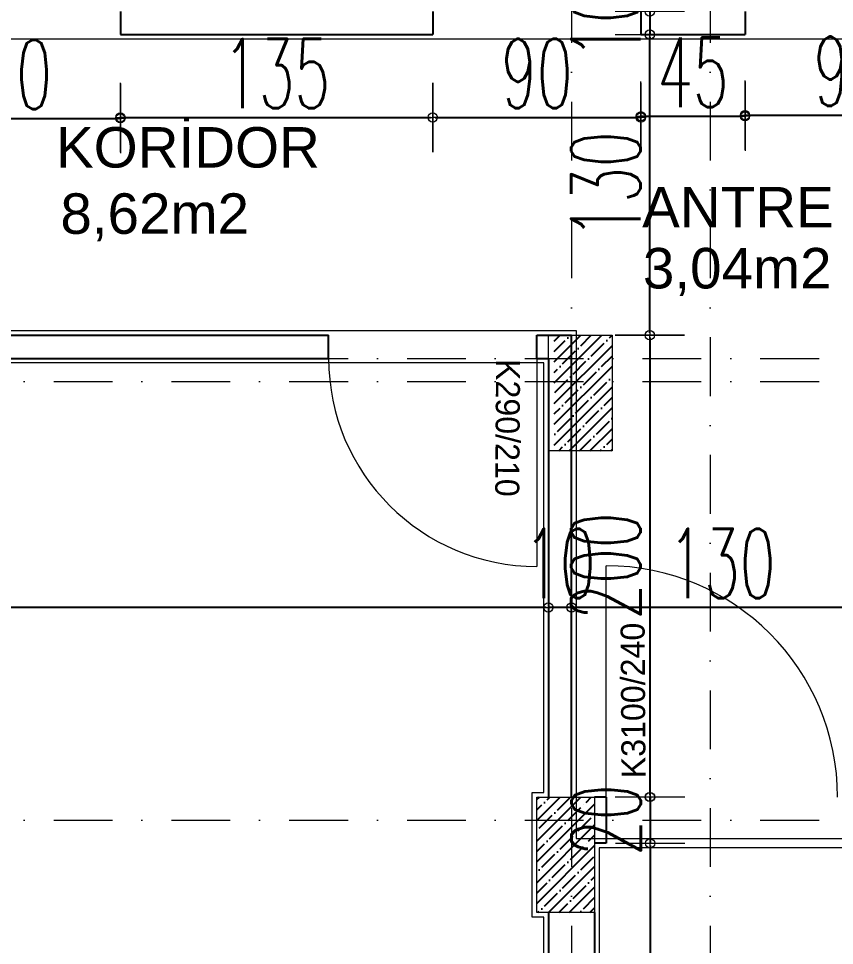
# Model space of a CAD drawing. Header units: millimetres. Extents: x -16104 to 67872, y -88009 to 12107.
# Drawn here: x 14995.7 to 15348.4, y -6313.7 to -5912.9 of the extents above; entities that cross this region are included whole.
import ezdxf

# ---------------------------------------------------------------- set-up
doc = ezdxf.new("R2010")
doc.units = ezdxf.units.MM
doc.linetypes.add('DASHDOTX2', pattern=[50.8, 25.4, -12.7, 0, -12.7])
doc.layers.get('0').update_dxf_attribs({"color": 241})
for name, color, linetype, lineweight in [('akslar', 144, 'Continuous', 20), ('duvar', 123, 'Continuous', 25), ('emsal&kolon', 1, 'Continuous', 5), ('kapı', 3, 'Continuous', 5), ('OLCU', 54, 'Continuous', 13), ('POZ', 36, 'Continuous', 18), ('SıVA', 40, 'Continuous', 9)]:
    doc.layers.add(name, color=color, linetype=linetype, lineweight=lineweight)
doc.styles.add('DIM', font='Txttw.shx', dxfattribs={"width": 0.6})
doc.styles.add('M2', font='stylu.ttf', dxfattribs={"height": 10})
doc.dimstyles.new('50', dxfattribs={"dimscale": 0, "dimtxt": 30, "dimasz": 1, "dimexe": 0, "dimexo": 2, "dimgap": 4, "dimtad": 1, "dimdec": 0, "dimzin": 0, "dimdsep": 46, "dimtxsty": 'DIM', "dimblk1": 'DOT', "dimblk2": 'DOT', "dimsah": 1, "dimcen": 1.5, "dimdle": 3, "dimse1": 1, "dimse2": 1, "dimclrd": 256, "dimclre": 9, "dimclrt": 256, "dimadec": 0, "dimazin": 0, "dimtfac": 0.24, "dimtdec": 0, "dimtix": 1, "dimtmove": 2, "dimatfit": 3, "dimldrblk": 'DOT', "dimfxl": 0, "dimtolj": 1, "dimtzin": 15, "dimarcsym": 0})

# ---------------------------------------------------------------- blocks, each defined once
blk = doc.blocks.new('DOT')
for p, q in [((0, 15), (0, -15)), ((-2, 0), (0, 0)), ((2, 0), (0, 0))]:
    blk.add_line(p, q)
blk.add_circle((0, 0), 2)
blk = doc.blocks.new('*D6074')
at = {"layer": 'Defpoints', "color": 0, "transparency": 16777216}
for p in [(15268.53, -5909.87), (15268.53, -5919.87), (15268.53, -5919.87)]:
    blk.add_point(p, dxfattribs=at)
at = {"layer": 'OLCU', "lineweight": -2, "transparency": 16777216}
for p, q in [((15268.53, -5908.87), (15268.53, -5907.87)), ((15268.53, -5909.87), (15268.53, -5919.87)), ((15268.53, -5920.87), (15268.53, -5921.87))]:
    blk.add_line(p, q, dxfattribs=at)
for p, rotation in [((15268.53, -5909.87), 270), ((15268.53, -5919.87), 90)]:
    blk.add_blockref('DOT', p, dxfattribs=dict(at, rotation=rotation))
at = {"layer": 'OLCU', "transparency": 16777216, "insert": (15249.53, -5914.87), "char_height": 30, "attachment_point": 5, "rotation": 90, "style": 'DIM'}
blk.add_mtext('\\A1;10', dxfattribs=at)
blk = doc.blocks.new('*D6375')
at = {"layer": 'Defpoints', "color": 0, "transparency": 16777216}
for p in [(15252.21, -5919.87), (15268.53, -5919.87), (15234.71, -6049.87)]:
    blk.add_point(p, dxfattribs=at)
at = {"layer": 'OLCU', "lineweight": -2, "transparency": 16777216}
blk.add_line((15268.53, -6048.87), (15268.53, -5920.87), dxfattribs=at)
for p, rotation in [((15268.53, -5919.87), 90), ((15268.53, -6049.87), 270)]:
    blk.add_blockref('DOT', p, dxfattribs=dict(at, rotation=rotation))
at = {"layer": 'OLCU', "transparency": 16777216, "insert": (15249.53, -5984.87), "char_height": 30, "attachment_point": 5, "rotation": 90, "style": 'DIM'}
blk.add_mtext('\\A1;130', dxfattribs=at)
blk = doc.blocks.new('*D6376')
at = {"layer": 'Defpoints', "color": 0, "transparency": 16777216}
for p in [(15234.71, -6049.87), (15234.67, -6249.56), (15268.53, -6249.56)]:
    blk.add_point(p, dxfattribs=at)
at = {"layer": 'OLCU', "lineweight": -2, "transparency": 16777216}
blk.add_line((15268.53, -6050.87), (15268.53, -6248.56), dxfattribs=at)
for p, rotation in [((15268.53, -6049.87), 90), ((15268.53, -6249.56), 270)]:
    blk.add_blockref('DOT', p, dxfattribs=dict(at, rotation=rotation))
at = {"layer": 'OLCU', "transparency": 16777216, "insert": (15249.53, -6149.72), "char_height": 30, "attachment_point": 5, "rotation": 90, "style": 'DIM'}
blk.add_mtext('\\A1;200', dxfattribs=at)
blk = doc.blocks.new('*D6377')
at = {"layer": 'Defpoints', "color": 0, "transparency": 16777216}
for p in [(15249.71, -6249.56), (15249.71, -6269.56), (15268.68, -6269.56)]:
    blk.add_point(p, dxfattribs=at)
at = {"layer": 'OLCU', "lineweight": -2, "transparency": 16777216}
for p, q in [((15268.68, -6248.56), (15268.68, -6247.56)), ((15268.68, -6249.56), (15268.68, -6269.56)), ((15268.68, -6270.56), (15268.68, -6271.56))]:
    blk.add_line(p, q, dxfattribs=at)
for p, rotation in [((15268.68, -6249.56), 270), ((15268.68, -6269.56), 90)]:
    blk.add_blockref('DOT', p, dxfattribs=dict(at, rotation=rotation))
at = {"layer": 'OLCU', "transparency": 16777216, "insert": (15249.68, -6259.56), "char_height": 30, "attachment_point": 5, "rotation": 90, "style": 'DIM'}
blk.add_mtext('\\A1;20', dxfattribs=at)
blk = doc.blocks.new('*D6378')
at = {"layer": 'Defpoints', "color": 0, "transparency": 16777216}
for p in [(15249.71, -6269.56), (15249.71, -6549.56), (15268.68, -6549.56)]:
    blk.add_point(p, dxfattribs=at)
at = {"layer": 'OLCU', "lineweight": -2, "transparency": 16777216}
blk.add_line((15268.68, -6270.56), (15268.68, -6548.56), dxfattribs=at)
for p, rotation in [((15268.68, -6269.56), 90), ((15268.68, -6549.56), 270)]:
    blk.add_blockref('DOT', p, dxfattribs=dict(at, rotation=rotation))
at = {"layer": 'OLCU', "transparency": 16777216, "insert": (15249.68, -6409.56), "char_height": 30, "attachment_point": 5, "rotation": 90, "style": 'DIM'}
blk.add_mtext('\\A1;280', dxfattribs=at)
blk = doc.blocks.new('*D6404')
at = {"layer": 'Defpoints', "color": 0, "transparency": 16777216}
for p in [(15374.71, -6167.58), (15364.71, -6184.87), (15374.71, -6184.87)]:
    blk.add_point(p, dxfattribs=at)
at = {"layer": 'OLCU', "lineweight": -2, "transparency": 16777216}
for p, q in [((15363.71, -6167.58), (15362.71, -6167.58)), ((15364.71, -6167.58), (15374.71, -6167.58)), ((15375.71, -6167.58), (15376.71, -6167.58))]:
    blk.add_line(p, q, dxfattribs=at)
blk.add_blockref('DOT', (15364.71, -6167.58), dxfattribs=at)
at = {"layer": 'OLCU', "lineweight": -2, "transparency": 16777216, "rotation": 180}
blk.add_blockref('DOT', (15374.71, -6167.58), dxfattribs=at)
at = {"layer": 'OLCU', "transparency": 16777216, "insert": (15369.71, -6148.58), "char_height": 30, "attachment_point": 5, "style": 'DIM'}
blk.add_mtext('\\A1;10', dxfattribs=at)
blk = doc.blocks.new('*D6099')
at = {"layer": 'Defpoints', "color": 0, "transparency": 16777216}
for p in [(15234.71, -6167.58), (15234.71, -6184.87), (15364.71, -6184.87)]:
    blk.add_point(p, dxfattribs=at)
at = {"layer": 'OLCU', "lineweight": -2, "transparency": 16777216}
blk.add_line((15363.71, -6167.58), (15235.71, -6167.58), dxfattribs=at)
at = {"layer": 'OLCU', "lineweight": -2, "transparency": 16777216, "rotation": 180}
blk.add_blockref('DOT', (15234.71, -6167.58), dxfattribs=at)
at = {"layer": 'OLCU', "lineweight": -2, "transparency": 16777216}
blk.add_blockref('DOT', (15364.71, -6167.58), dxfattribs=at)
at = {"layer": 'OLCU', "transparency": 16777216, "insert": (15299.71, -6148.58), "char_height": 30, "attachment_point": 5, "style": 'DIM'}
blk.add_mtext('\\A1;130', dxfattribs=at)
blk = doc.blocks.new('*D6100')
at = {"layer": 'Defpoints', "color": 0, "transparency": 16777216}
for p in [(15224.71, -6167.58), (15224.71, -6167.58), (15234.71, -6167.58)]:
    blk.add_point(p, dxfattribs=at)
at = {"layer": 'OLCU', "lineweight": -2, "transparency": 16777216}
for p, q in [((15223.71, -6167.58), (15222.71, -6167.58)), ((15234.71, -6167.58), (15224.71, -6167.58)), ((15235.71, -6167.58), (15236.71, -6167.58))]:
    blk.add_line(p, q, dxfattribs=at)
blk.add_blockref('DOT', (15224.71, -6167.58), dxfattribs=at)
at = {"layer": 'OLCU', "lineweight": -2, "transparency": 16777216, "rotation": 180}
blk.add_blockref('DOT', (15234.71, -6167.58), dxfattribs=at)
at = {"layer": 'OLCU', "transparency": 16777216, "insert": (15229.71, -6148.58), "char_height": 30, "attachment_point": 5, "style": 'DIM'}
blk.add_mtext('\\A1;10', dxfattribs=at)
blk = doc.blocks.new('*D6101')
at = {"layer": 'Defpoints', "color": 0, "transparency": 16777216}
for p in [(14619.71, -6167.58), (14619.71, -6167.58), (15224.71, -6167.58)]:
    blk.add_point(p, dxfattribs=at)
at = {"layer": 'OLCU', "lineweight": -2, "transparency": 16777216}
blk.add_line((15223.71, -6167.58), (14620.71, -6167.58), dxfattribs=at)
at = {"layer": 'OLCU', "lineweight": -2, "transparency": 16777216, "rotation": 180}
blk.add_blockref('DOT', (14619.71, -6167.58), dxfattribs=at)
at = {"layer": 'OLCU', "lineweight": -2, "transparency": 16777216}
blk.add_blockref('DOT', (15224.71, -6167.58), dxfattribs=at)
at = {"layer": 'OLCU', "transparency": 16777216, "insert": (14922.21, -6148.58), "char_height": 30, "attachment_point": 5, "style": 'DIM'}
blk.add_mtext('\\A1;605', dxfattribs=at)
blk = doc.blocks.new('*D6408')
at = {"layer": 'Defpoints', "color": 0, "transparency": 16777216}
for p in [(14949.71, -5919.87), (15039.71, -5919.87), (15039.71, -5956.09)]:
    blk.add_point(p, dxfattribs=at)
at = {"layer": 'OLCU', "lineweight": -2, "transparency": 16777216}
blk.add_line((14950.71, -5956.09), (15038.71, -5956.09), dxfattribs=at)
at = {"layer": 'OLCU', "lineweight": -2, "transparency": 16777216, "rotation": 180}
blk.add_blockref('DOT', (14949.71, -5956.09), dxfattribs=at)
at = {"layer": 'OLCU', "lineweight": -2, "transparency": 16777216}
blk.add_blockref('DOT', (15039.71, -5956.09), dxfattribs=at)
at = {"layer": 'OLCU', "transparency": 16777216, "insert": (14994.71, -5937.09), "char_height": 30, "attachment_point": 5, "style": 'DIM'}
blk.add_mtext('\\A1;90', dxfattribs=at)
blk = doc.blocks.new('*D6409')
at = {"layer": 'Defpoints', "color": 0, "transparency": 16777216}
for p in [(15039.71, -5919.87), (15174.71, -5919.87), (15174.71, -5955.71)]:
    blk.add_point(p, dxfattribs=at)
at = {"layer": 'OLCU', "lineweight": -2, "transparency": 16777216}
blk.add_line((15040.71, -5955.71), (15173.71, -5955.71), dxfattribs=at)
at = {"layer": 'OLCU', "lineweight": -2, "transparency": 16777216, "rotation": 180}
blk.add_blockref('DOT', (15039.71, -5955.71), dxfattribs=at)
at = {"layer": 'OLCU', "lineweight": -2, "transparency": 16777216}
blk.add_blockref('DOT', (15174.71, -5955.71), dxfattribs=at)
at = {"layer": 'OLCU', "transparency": 16777216, "insert": (15107.21, -5936.71), "char_height": 30, "attachment_point": 5, "style": 'DIM'}
blk.add_mtext('\\A1;135', dxfattribs=at)
blk = doc.blocks.new('*D6112')
at = {"layer": 'Defpoints', "color": 0, "transparency": 16777216}
for p in [(15174.71, -5914.87), (15264.71, -5914.87), (15264.71, -5955.7)]:
    blk.add_point(p, dxfattribs=at)
at = {"layer": 'OLCU', "lineweight": -2, "transparency": 16777216}
blk.add_line((15175.71, -5955.7), (15263.71, -5955.7), dxfattribs=at)
at = {"layer": 'OLCU', "lineweight": -2, "transparency": 16777216, "rotation": 180}
blk.add_blockref('DOT', (15174.71, -5955.7), dxfattribs=at)
at = {"layer": 'OLCU', "lineweight": -2, "transparency": 16777216}
blk.add_blockref('DOT', (15264.71, -5955.7), dxfattribs=at)
at = {"layer": 'OLCU', "transparency": 16777216, "insert": (15219.71, -5936.7), "char_height": 30, "attachment_point": 5, "style": 'DIM'}
blk.add_mtext('\\A1;90', dxfattribs=at)
blk = doc.blocks.new('*D6410')
at = {"layer": 'Defpoints', "color": 0, "transparency": 16777216}
for p in [(15264.71, -5919.87), (15309.71, -5919.87), (15309.71, -5955.2)]:
    blk.add_point(p, dxfattribs=at)
at = {"layer": 'OLCU', "lineweight": -2, "transparency": 16777216}
blk.add_line((15265.71, -5955.2), (15308.71, -5955.2), dxfattribs=at)
at = {"layer": 'OLCU', "lineweight": -2, "transparency": 16777216, "rotation": 180}
blk.add_blockref('DOT', (15264.71, -5955.2), dxfattribs=at)
at = {"layer": 'OLCU', "lineweight": -2, "transparency": 16777216}
blk.add_blockref('DOT', (15309.71, -5955.2), dxfattribs=at)
at = {"layer": 'OLCU', "transparency": 16777216, "insert": (15287.21, -5936.2), "char_height": 30, "attachment_point": 5, "style": 'DIM'}
blk.add_mtext('\\A1;45', dxfattribs=at)
blk = doc.blocks.new('*D6411')
at = {"layer": 'Defpoints', "color": 0, "transparency": 16777216}
for p in [(15309.71, -5914.87), (15399.71, -5914.87), (15399.71, -5954.75)]:
    blk.add_point(p, dxfattribs=at)
at = {"layer": 'OLCU', "lineweight": -2, "transparency": 16777216}
blk.add_line((15310.71, -5954.75), (15398.71, -5954.75), dxfattribs=at)
at = {"layer": 'OLCU', "lineweight": -2, "transparency": 16777216, "rotation": 180}
blk.add_blockref('DOT', (15309.71, -5954.75), dxfattribs=at)
at = {"layer": 'OLCU', "lineweight": -2, "transparency": 16777216}
blk.add_blockref('DOT', (15399.71, -5954.75), dxfattribs=at)
at = {"layer": 'OLCU', "transparency": 16777216, "insert": (15354.71, -5935.75), "char_height": 30, "attachment_point": 5, "style": 'DIM'}
blk.add_mtext('\\A1;90', dxfattribs=at)
blk = doc.blocks.new('*D6207')
at = {"layer": 'Defpoints', "color": 0, "transparency": 16777216}
for p in [(14729.71, -5234.56), (15234.67, -5234.56), (15234.67, -6281.78)]:
    blk.add_point(p, dxfattribs=at)
at = {"layer": 'OLCU', "lineweight": -2, "transparency": 16777216}
blk.add_line((14730.71, -5234.56), (15233.67, -5234.56), dxfattribs=at)
at = {"layer": 'OLCU', "lineweight": -2, "transparency": 16777216, "rotation": 180}
blk.add_blockref('DOT', (14729.71, -5234.56), dxfattribs=at)
at = {"layer": 'OLCU', "lineweight": -2, "transparency": 16777216}
blk.add_blockref('DOT', (15234.67, -5234.56), dxfattribs=at)
at = {"layer": 'OLCU', "transparency": 16777216, "insert": (14982.19, -5215.56), "char_height": 30, "attachment_point": 5, "style": 'DIM'}
blk.add_mtext('\\A1;505', dxfattribs=at)
blk = doc.blocks.new('*D6208')
at = {"layer": 'Defpoints', "color": 0, "transparency": 16777216}
for p in [(15234.67, -5234.56), (15294.71, -5234.56), (15294.71, -6281.78)]:
    blk.add_point(p, dxfattribs=at)
at = {"layer": 'OLCU', "lineweight": -2, "transparency": 16777216}
blk.add_line((15235.67, -5234.56), (15293.71, -5234.56), dxfattribs=at)
at = {"layer": 'OLCU', "lineweight": -2, "transparency": 16777216, "rotation": 180}
blk.add_blockref('DOT', (15234.67, -5234.56), dxfattribs=at)
at = {"layer": 'OLCU', "lineweight": -2, "transparency": 16777216}
blk.add_blockref('DOT', (15294.71, -5234.56), dxfattribs=at)
at = {"layer": 'OLCU', "transparency": 16777216, "insert": (15264.69, -5215.56), "char_height": 30, "attachment_point": 5, "style": 'DIM'}
blk.add_mtext('\\A1;60', dxfattribs=at)

msp = doc.modelspace()

# ---------------------------------------------------------------- hatches: boundary and pattern name
h = msp.add_hatch()
h.set_pattern_fill('ANSI35,_O', color=256)
h.set_pattern_definition([(45, (7212.6105, -16859.918), (-4.490128, 4.490128), []), (45, (7217.1007, -16859.918), (-4.490128, 4.490128), [7.9375, -1.5875, 0, -1.5875])])
h.paths.add_polyline_path([(15252.21, -6049.87), (15227.21, -6049.87), (15227.21, -6099.87), (15232.21, -6099.87), (15252.21, -6099.87)])
h = msp.add_hatch()
h.set_pattern_fill('ANSI35,_O', color=256)
h.set_pattern_definition([(45, (3602.555, -17059.605), (-4.490128, 4.490128), []), (45, (3607.0454, -17059.605), (-4.490128, 4.490128), [7.9375, -1.5875, 0, -1.5875])])
h.paths.add_polyline_path([(15234.67, -6249.56), (15219.71, -6249.56), (15219.71, -6259.56), (15234.67, -6259.56)])
h.paths.add_polyline_path([(15244.71, -6249.56), (15234.67, -6249.56), (15234.67, -6259.56), (15244.71, -6259.56)], flags=16)
h.paths.add_polyline_path([(15244.71, -6259.56), (15234.67, -6259.56), (15234.67, -6299.56), (15244.71, -6299.56)])
h.paths.add_polyline_path([(15234.67, -6259.56), (15219.71, -6259.56), (15219.71, -6299.56), (15234.67, -6299.56)])
h.paths.add_polyline_path([(15227.18, -6281.63), (15227.18, -6237.49), (15272.18, -6237.49), (15272.18, -6281.63)], flags=9)

# ---------------------------------------------------------------- linework, layer by layer
at = {"layer": 'akslar', "linetype": 'DASHDOTX2'}
for p, q in [((15234.67, -5134.56), (15234.67, -7944.06)), ((15294.71, -5134.56), (15294.71, -7944.06)), ((14094.71, -6059.87), (17144.71, -6059.87)), ((14094.71, -6069.87), (15514.21, -6069.87)), ((14094.71, -6259.56), (17144.71, -6259.56))]:
    msp.add_line(p, q, dxfattribs=at)
at = {"layer": 'duvar'}
for p, q in [((15039.71, -5909.87), (15039.71, -5919.87)), ((15174.71, -5909.87), (15174.71, -5919.87)), ((15264.71, -5909.87), (15264.71, -5919.87)), ((15309.71, -5909.87), (15309.71, -5919.87)), ((15039.71, -5919.87), (15174.71, -5919.87)), ((15264.71, -5919.87), (15309.71, -5919.87)), ((14739.71, -6049.87), (15129.71, -6049.87)), ((15129.71, -6059.87), (15129.71, -6049.87)), ((15219.71, -6049.87), (15234.71, -6049.87)), ((15219.71, -6059.87), (15219.71, -6049.87)), ((15234.67, -6249.56), (15234.71, -6049.87)), ((14644.71, -6059.87), (15129.71, -6059.87)), ((15219.71, -6059.87), (15224.71, -6059.87)), ((15224.71, -6059.87), (15224.71, -6249.56)), ((15249.71, -6249.56), (15244.71, -6249.56)), ((15249.71, -6249.56), (15244.71, -6249.56)), ((15249.71, -6249.56), (15249.71, -6269.56)), ((15249.71, -6269.56), (15244.71, -6269.56)), ((15224.71, -6299.56), (15224.71, -6519.56)), ((15244.71, -6299.56), (15244.71, -6519.56))]:
    msp.add_line(p, q, dxfattribs=at)
at = {"layer": 'emsal&kolon'}
for points in [[(15224.71, -6049.87), (15252.21, -6049.87), (15252.21, -6099.87), (15224.71, -6099.87), (15224.71, -6049.87)], [(15219.71, -6249.56), (15244.71, -6249.56), (15244.71, -6299.56), (15219.71, -6299.56), (15219.71, -6249.56)]]:
    msp.add_lwpolyline(points, dxfattribs=at)
at = {"layer": 'kapı'}
for p, q in [((15219.71, -6059.87), (15219.71, -6149.87)), ((15249.71, -6249.56), (15249.71, -6149.56))]:
    msp.add_line(p, q, dxfattribs=at)
for centre, radius, start, end in [((15219.71, -6059.87), 90, 180, 270), ((15249.71, -6249.56), 100, 0, 90)]:
    msp.add_arc(centre, radius, start, end, dxfattribs=at)
at = {"layer": 'SıVA'}
for points in [[(15402.71, -5921.87), (15264.71, -5921.87), (15174.71, -5921.87), (15039.71, -5921.87), (14949.71, -5921.87), (14741.71, -5921.87), (14741.71, -6047.87), (15129.71, -6047.87), (15236.71, -6047.87), (15236.71, -6267.56), (15362.71, -6267.56), (15362.71, -6087.87), (15402.71, -6087.87)], [(14621.71, -6542.56), (15217.71, -6542.56), (15217.71, -6517.56), (15222.71, -6517.56), (15222.71, -6301.56), (15217.71, -6301.56), (15217.71, -6247.56), (15222.71, -6247.56), (15222.71, -6061.87), (15129.71, -6061.87), (14646.71, -6061.87), (14646.71, -6076.87), (14621.71, -6076.87), (14621.71, -6459.56)], [(15992.71, -6547.56), (15992.71, -6271.56), (15879.71, -6271.56), (15349.71, -6271.56), (15246.71, -6271.56), (15246.71, -6547.56), (15364.71, -6547.56)]]:
    msp.add_lwpolyline(points, close=True, dxfattribs=at)

# ---------------------------------------------------------------- texts
at = {"layer": 'emsal&kolon', "char_height": 17.5, "width": 1076.8413, "attachment_point": 9}
for s, insert in [('{\\fArial|b0|i0|c162|p34;KORİDOR}', (15125.94, -5977.63)), ('{\\fArial|b0|i0|c162|p34;ANTRE}', (15348.08, -6003.28)), ('{\\fArial|b0|i0|c162|p34;8,62m2}', (15095.31, -6009.28)), ('{\\fArial|b0|i0|c162|p34;3,04m2}', (15347.11, -6032.89))]:
    msp.add_mtext(s, dxfattribs=dict(at, insert=insert))
at = {"layer": 'POZ', "style": 'M2', "flags": 4}
for tag, p, rotation in [('K290/210', (15202.09, -6060.12), 269.64), ('K3100/240', (15266.73, -6241.43), 90.36)]:
    msp.add_attdef(tag, p, 'K1 80/210', height=10.4, rotation=rotation, dxfattribs=at)

# ---------------------------------------------------------------- dimensions: what is measured, and where the dimension line sits
at = {"layer": 'OLCU'}
for base, p1, p2, picture, middle in [((15234.67, -5234.56), (14729.71, -5234.56), (15234.67, -6281.78), '*D6207', (14982.19, -5215.56)), ((15294.71, -5234.56), (15234.67, -5234.56), (15294.71, -6281.78), '*D6208', (15264.69, -5215.56)), ((15264.71, -5955.7), (15174.71, -5914.87), (15264.71, -5914.87), '*D6112', (15219.71, -5936.7)), ((15399.71, -5954.75), (15309.71, -5914.87), (15399.71, -5914.87), '*D6411', (15354.71, -5935.75)), ((15039.71, -5956.09), (14949.71, -5919.87), (15039.71, -5919.87), '*D6408', (14994.71, -5937.09)), ((15174.71, -5955.71), (15039.71, -5919.87), (15174.71, -5919.87), '*D6409', (15107.21, -5936.71)), ((15309.71, -5955.2), (15264.71, -5919.87), (15309.71, -5919.87), '*D6410', (15287.21, -5936.2)), ((14619.71, -6167.58), (15224.71, -6167.58), (14619.71, -6167.58), '*D6101', (14922.21, -6148.58)), ((15224.71, -6167.58), (15234.71, -6167.58), (15224.71, -6167.58), '*D6100', (15229.71, -6148.58)), ((15234.71, -6167.58), (15364.71, -6184.87), (15234.71, -6184.87), '*D6099', (15299.71, -6148.58)), ((15374.71, -6167.58), (15364.71, -6184.87), (15374.71, -6184.87), '*D6404', (15369.71, -6148.58))]:
    dim = msp.add_linear_dim(base=base, p1=p1, p2=p2, dimstyle='50', override={"dimscale": 1}, dxfattribs=at)
    dim.commit()
    dim.dimension.update_dxf_attribs({"geometry": picture, "text_midpoint": middle})
for base, p1, p2, picture, middle in [((15268.53, -5919.87), (15268.53, -5909.87), (15268.53, -5919.87), '*D6074', (15249.53, -5914.87)), ((15268.53, -5919.87), (15234.71, -6049.87), (15252.21, -5919.87), '*D6375', (15249.53, -5984.87)), ((15268.53, -6249.56), (15234.71, -6049.87), (15234.67, -6249.56), '*D6376', (15249.53, -6149.72)), ((15268.68, -6269.56), (15249.71, -6249.56), (15249.71, -6269.56), '*D6377', (15249.68, -6259.56))]:
    dim = msp.add_linear_dim(base=base, p1=p1, p2=p2, angle=90, dimstyle='50', override={"dimscale": 1}, dxfattribs=at)
    dim.commit()
    dim.dimension.update_dxf_attribs({"geometry": picture, "text_midpoint": middle})
dim = msp.add_linear_dim(base=(15268.68, -6549.56), p1=(15249.71, -6269.56), p2=(15249.71, -6549.56), angle=90, text='280', dimstyle='50', override={"dimscale": 1}, dxfattribs=at)
dim.commit()
dim.dimension.update_dxf_attribs({"geometry": '*D6378', "text_midpoint": (15249.68, -6409.56)})

doc.saveas('drawing.dxf')
